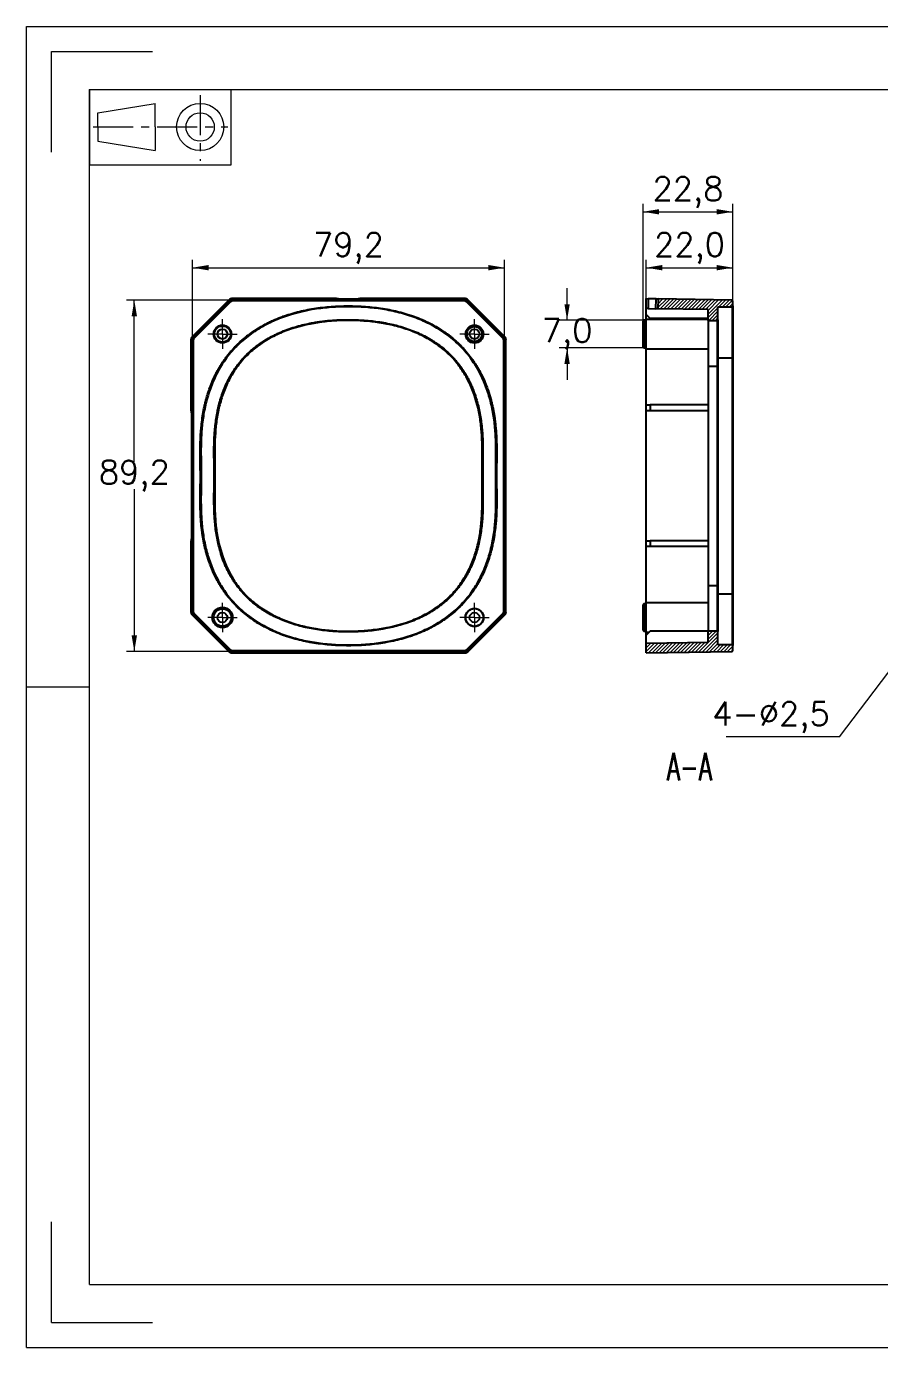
# Model space of a CAD drawing. Header units: millimetres. Extents: x 2068 to 2543, y 627 to 962.
# Drawn here: x 2067.8 to 2284.5, y 626.8 to 962.5 of the extents above; entities that cross this region are included whole.
import ezdxf

# ---------------------------------------------------------------- set-up
doc = ezdxf.new("R2010")
doc.units = ezdxf.units.MM
doc.linetypes.add('CENTER', pattern=[10.16, 6.35, -1.27, 1.27, -1.27])
doc.linetypes.add('CENTERX2', pattern=[20.32, 12.7, -2.54, 2.54, -2.54])
doc.layers.get('0').update_dxf_attribs({"lineweight": 18})
for name, color, linetype, lineweight in [('DEFAULT_1', 7, 'CENTER', 18), ('中心线层', 1, 'CENTERX2', 25), ('图框', 7, 'Continuous', 18), ('尺寸线层', 3, 'Continuous', 18)]:
    doc.layers.add(name, color=color, linetype=linetype, lineweight=lineweight)
doc.styles.add('SLDTEXTSTYLE1', font='txt.shx', dxfattribs={"width": 0.614286, "bigfont": 'bigfont.shx'})
doc.styles.get("Standard").update_dxf_attribs({"font": 'txt.shx', "bigfont": 'gbcbig.shx'})
doc.dimstyles.new('ISO-25', dxfattribs={"dimtxt": 3.5, "dimasz": 2.5, "dimexe": 1.25, "dimexo": 0.625, "dimtad": 1, "dimtxsty": 'Standard', "dimcen": 2.5, "dimdle": 5, "dimadec": 0, "dimazin": 0, "dimtfac": 1, "dimtmove": 0, "dimatfit": 3, "dimfxl": 0, "dimarcsym": 0})

# ---------------------------------------------------------------- blocks, each defined once
blk = doc.blocks.new('SW_CENTERMARKSYMBOL_4')
at = {"layer": '图框', "color": 0}
for p, q in [((0, 1.25), (0, 1.875)), ((-1.25, 0), (-1.875, 0)), ((0, 0), (-1.25, 0)), ((0, 0), (0, 1.25)), ((0, 0), (0, -1.25)), ((0, 0), (1.25, 0)), ((1.25, 0), (1.875, 0)), ((0, -1.25), (0, -1.875))]:
    blk.add_line(p, q, dxfattribs=at)
blk = doc.blocks.new('SW_CENTERMARKSYMBOL_5')
at = {"layer": '图框', "color": 0}
for p, q in [((0, 1.25), (0, 1.875)), ((-1.25, 0), (-1.875, 0)), ((0, 0), (-1.25, 0)), ((0, 0), (0, 1.25)), ((0, 0), (0, -1.25)), ((0, 0), (1.25, 0)), ((1.25, 0), (1.875, 0)), ((0, -1.25), (0, -1.875))]:
    blk.add_line(p, q, dxfattribs=at)
blk = doc.blocks.new('SW_CENTERMARKSYMBOL_6')
at = {"layer": '图框', "color": 0}
for p, q in [((0, 1.25), (0, 1.875)), ((-1.25, 0), (-1.875, 0)), ((0, 0), (-1.25, 0)), ((0, 0), (0, 1.25)), ((0, 0), (0, -1.25)), ((0, 0), (1.25, 0)), ((1.25, 0), (1.875, 0)), ((0, -1.25), (0, -1.875))]:
    blk.add_line(p, q, dxfattribs=at)
blk = doc.blocks.new('SW_CENTERMARKSYMBOL_7')
at = {"layer": '图框', "color": 0}
for p, q in [((0, 1.25), (0, 1.875)), ((-1.25, 0), (-1.875, 0)), ((0, 0), (-1.25, 0)), ((0, 0), (0, 1.25)), ((0, 0), (0, -1.25)), ((0, 0), (1.25, 0)), ((1.25, 0), (1.875, 0)), ((0, -1.25), (0, -1.875))]:
    blk.add_line(p, q, dxfattribs=at)
blk = doc.blocks.new('*X13')
at = {"layer": '尺寸线层', "linetype": 'Continuous'}
for points in [[(2225.23, 901.17), (2229.31, 901.85), (2229.31, 900.49)], [(2247.23, 901.17), (2243.15, 901.85), (2243.15, 900.49)]]:
    blk.add_hatch(color=0, dxfattribs=at).paths.add_polyline_path(points, flags=0)
at = {"layer": '尺寸线层', "color": 0, "linetype": 'Continuous'}
for p, q in [((2225.23, 893.3), (2225.23, 903.17)), ((2247.23, 892.71), (2247.23, 903.17)), ((2225.23, 901.17), (2247.23, 901.17))]:
    blk.add_line(p, q, dxfattribs=at)
at = {"layer": '尺寸线层', "color": 0, "insert": (2236.23, 906.13), "char_height": 6, "width": 26.5714, "attachment_point": 5}
blk.add_mtext('22,0', dxfattribs=at)
blk = doc.blocks.new('*X14')
at = {"layer": '尺寸线层', "linetype": 'Continuous'}
for points in [[(2224.43, 915.37), (2228.51, 916.05), (2228.51, 914.69)], [(2247.23, 915.37), (2243.15, 916.05), (2243.15, 914.69)]]:
    blk.add_hatch(color=0, dxfattribs=at).paths.add_polyline_path(points, flags=0)
at = {"layer": '尺寸线层', "color": 0, "linetype": 'Continuous'}
for p, q in [((2224.43, 887.6), (2224.43, 917.37)), ((2247.23, 892.71), (2247.23, 917.37)), ((2224.43, 915.37), (2247.23, 915.37))]:
    blk.add_line(p, q, dxfattribs=at)
at = {"layer": '尺寸线层', "color": 0, "insert": (2235.83, 920.32), "char_height": 6, "width": 26.5714, "attachment_point": 5}
blk.add_mtext('22,8', dxfattribs=at)
blk = doc.blocks.new('*X15')
at = {"layer": '尺寸线层', "linetype": 'Continuous'}
for points in [[(2297.98, 813.29), (2299.9, 816.96), (2300.98, 816.13)], [(2296.47, 811.3), (2293.46, 808.46), (2294.55, 807.64)]]:
    blk.add_hatch(color=0, dxfattribs=at).paths.add_polyline_path(points, flags=0)
at = {"layer": '尺寸线层', "color": 0, "linetype": 'Continuous'}
for q in [(2302.9, 819.8), (2245.56, 781.98)]:
    blk.add_line((2274.27, 781.98), q, dxfattribs=at)
at = {"layer": '尺寸线层', "color": 0, "insert": (2256.91, 786.94), "char_height": 6, "width": 45.4286, "attachment_point": 5}
blk.add_mtext('4-%%C2,5', dxfattribs=at)
blk = doc.blocks.new('*X16')
at = {"layer": '尺寸线层', "linetype": 'Continuous'}
for points in [[(2205.13, 887.8), (2205.81, 891.88), (2204.45, 891.88)], [(2205.13, 880.8), (2205.81, 876.72), (2204.45, 876.72)]]:
    blk.add_hatch(color=0, dxfattribs=at).paths.add_polyline_path(points, flags=0)
at = {"layer": '尺寸线层', "color": 0, "linetype": 'Continuous'}
for p, q in [((2205.13, 887.72), (2205.13, 895.96)), ((2224.63, 887.8), (2203.13, 887.8)), ((2224.63, 880.8), (2203.13, 880.8)), ((2205.13, 880.87), (2205.13, 872.64))]:
    blk.add_line(p, q, dxfattribs=at)
at = {"layer": '尺寸线层', "color": 0, "insert": (2205.13, 884.3), "char_height": 6, "width": 18, "attachment_point": 5}
blk.add_mtext('7,0', dxfattribs=at)
blk = doc.blocks.new('*X21')
at = {"layer": '尺寸线层', "linetype": 'Continuous'}
for points in [[(2110, 901.17), (2114.08, 901.85), (2114.08, 900.49)], [(2189.24, 901.17), (2185.16, 901.85), (2185.16, 900.49)]]:
    blk.add_hatch(color=0, dxfattribs=at).paths.add_polyline_path(points, flags=0)
at = {"layer": '尺寸线层', "color": 0, "linetype": 'Continuous'}
for p, q in [((2110, 882.72), (2110, 903.17)), ((2189.24, 882.72), (2189.24, 903.17)), ((2110, 901.17), (2189.24, 901.17))]:
    blk.add_line(p, q, dxfattribs=at)
at = {"layer": '尺寸线层', "color": 0, "insert": (2149.62, 906.13), "char_height": 6, "width": 26.5714, "attachment_point": 5}
blk.add_mtext('79,2', dxfattribs=at)
blk = doc.blocks.new('*X22')
at = {"layer": '尺寸线层', "linetype": 'Continuous'}
for points in [[(2095.24, 892.91), (2095.92, 888.83), (2094.56, 888.83)], [(2095.24, 803.68), (2095.92, 807.76), (2094.56, 807.76)]]:
    blk.add_hatch(color=0, dxfattribs=at).paths.add_polyline_path(points, flags=0)
at = {"layer": '尺寸线层', "color": 0, "linetype": 'Continuous'}
for p, q in [((2120.19, 892.91), (2093.24, 892.91)), ((2095.24, 851.72), (2095.24, 892.91)), ((2095.24, 844.87), (2095.24, 803.68)), ((2120.19, 803.68), (2093.24, 803.68))]:
    blk.add_line(p, q, dxfattribs=at)
at = {"layer": '尺寸线层', "color": 0, "insert": (2095.24, 848.3), "char_height": 6, "width": 26.5714, "attachment_point": 5}
blk.add_mtext('89,2', dxfattribs=at)
blk = doc.blocks.new('96_1')
at = {"color": 7, "linetype": 'Continuous'}
for p, q in [((-11.25, 6), (-11.25, -6)), ((11.25, -6), (11.25, 6)), ((-9.93, 2.25), (-0.82, 3.75)), ((-9.93, 0), (-9.93, 2.25)), ((-0.82, 0), (-0.82, 3.75)), ((-9.93, 0), (-9.93, -2.25)), ((-0.82, 0), (-0.82, -3.75)), ((-9.93, -2.25), (-0.82, -3.75)), ((-11.25, -6), (11.25, -6))]:
    blk.add_line(p, q, dxfattribs=at)
for radius in [3.75, 2.25]:
    blk.add_circle((6.34, 0), radius, dxfattribs=at)
at = {"layer": 'DEFAULT_1', "color": 1, "linetype": 'CENTER'}
for p, q in [((6.34, 5.05), (6.34, -5.36)), ((-10.64, 0), (10.74, 0))]:
    blk.add_line(p, q, dxfattribs=at)

msp = doc.modelspace()

# ---------------------------------------------------------------- hatches: boundary and pattern name
at = {"layer": '中心线层', "linetype": 'Continuous', "lineweight": 18}
h = msp.add_hatch(dxfattribs=at)
h.set_pattern_fill('ANSI31', color=4, scale=0.2, style=0)
edge = h.paths.add_edge_path(flags=0)
edge.add_spline(control_points=[(2243.23, 887.76), (2243.26, 887.79), (2243.29, 887.83), (2243.33, 887.86), (2243.34, 887.88), (2243.36, 887.89), (2243.38, 887.91), (2243.39, 887.93), (2243.41, 887.94), (2243.43, 887.96)], knot_values=[0, 0, 0, 0, 0.141401, 0.141401, 0.141401, 0.212122, 0.212122, 0.212122, 0.282843, 0.282843, 0.282843, 0.282843], weights=[1, 1, 1, 1, 1, 1, 1, 1, 1, 1], degree=3, periodic=0)
edge.add_line((2243.43, 887.96), (2243.43, 891.26))
edge.add_line((2243.43, 891.26), (2247.03, 891.26))
edge.add_spline(control_points=[(2247.03, 891.26), (2247.06, 891.29), (2247.09, 891.33), (2247.13, 891.36), (2247.14, 891.38), (2247.16, 891.39), (2247.18, 891.41), (2247.19, 891.43), (2247.21, 891.44), (2247.23, 891.46)], knot_values=[0, 0, 0, 0, 0.141408, 0.141408, 0.141408, 0.212125, 0.212125, 0.212125, 0.282843, 0.282843, 0.282843, 0.282843], weights=[1, 1, 1, 1, 1, 1, 1, 1, 1, 1], degree=3, periodic=0)
edge.add_line((2247.23, 891.46), (2247.23, 892.71))
edge.add_arc((2247.03, 892.71), 0.2, 360, 449)
edge.add_line((2247.03, 892.91), (2228.23, 893.24))
edge.add_line((2228.23, 893.24), (2228.18, 890.74))
edge.add_line((2228.18, 890.74), (2240.93, 890.52))
edge.add_line((2240.93, 890.52), (2240.93, 887.76))
edge.add_line((2240.93, 887.76), (2243.23, 887.76))
h = msp.add_hatch(dxfattribs=at)
h.set_pattern_fill('ANSI31', color=4, scale=0.2, style=0)
edge = h.paths.add_edge_path(flags=0)
edge.add_spline(control_points=[(2243.43, 808.63), (2243.39, 808.66), (2243.36, 808.7), (2243.33, 808.73), (2243.31, 808.75), (2243.29, 808.76), (2243.28, 808.78), (2243.26, 808.8), (2243.24, 808.81), (2243.23, 808.83)], knot_values=[0, 0, 0, 0, 0.141401, 0.141401, 0.141401, 0.212122, 0.212122, 0.212122, 0.282843, 0.282843, 0.282843, 0.282843], weights=[1, 1, 1, 1, 1, 1, 1, 1, 1, 1], degree=3, periodic=0)
edge.add_line((2243.23, 808.83), (2240.93, 808.83))
edge.add_line((2240.93, 808.83), (2240.93, 806.07))
edge.add_line((2240.93, 806.07), (2225.23, 805.8))
edge.add_line((2225.23, 805.8), (2225.23, 803.3))
edge.add_line((2225.23, 803.3), (2247.03, 803.68))
edge.add_arc((2247.03, 803.88), 0.2, 271, 360)
edge.add_line((2247.23, 803.88), (2247.23, 805.13))
edge.add_spline(control_points=[(2247.23, 805.13), (2247.19, 805.16), (2247.16, 805.2), (2247.13, 805.23), (2247.11, 805.25), (2247.09, 805.26), (2247.08, 805.28), (2247.06, 805.3), (2247.04, 805.31), (2247.03, 805.33)], knot_values=[0, 0, 0, 0, 0.141408, 0.141408, 0.141408, 0.212125, 0.212125, 0.212125, 0.282843, 0.282843, 0.282843, 0.282843], weights=[1, 1, 1, 1, 1, 1, 1, 1, 1, 1], degree=3, periodic=0)
edge.add_line((2247.03, 805.33), (2243.43, 805.33))
edge.add_line((2243.43, 805.33), (2243.43, 808.63))

# ---------------------------------------------------------------- linework, layer by layer
at = {"color": 7, "linetype": 'Continuous'}
for p, q in [((2067.85, 626.81), (2067.85, 962.46)), ((2067.85, 962.46), (2542.56, 962.46)), ((2074.24, 930.5), (2074.24, 956.07)), ((2074.24, 956.07), (2099.82, 956.07)), ((2083.83, 642.8), (2083.83, 946.48)), ((2083.83, 946.48), (2526.57, 946.48)), ((2067.85, 794.64), (2083.83, 794.64)), ((2074.24, 633.21), (2074.24, 658.78)), ((2083.83, 642.8), (2526.57, 642.8)), ((2074.24, 633.21), (2099.82, 633.21)), ((2067.85, 626.81), (2542.56, 626.81))]:
    msp.add_line(p, q, dxfattribs=at)
at = {"color": 2, "linetype": 'Continuous'}
for p, q in [((2238.87, 642.8), (2277.23, 642.8)), ((2277.23, 642.8), (2302.81, 642.8))]:
    msp.add_line(p, q, dxfattribs=at)
at = {"layer": '中心线层', "color": 7, "linetype": 'Continuous', "lineweight": 25}
for p, q in [((2119.33, 893), (2109.91, 883.59)), ((2119.49, 892.62), (2119.33, 893)), ((2120.03, 893.3), (2120.19, 892.91)), ((2146.62, 893.3), (2120.03, 893.3)), ((2120.19, 892.71), (2120.19, 892.91)), ((2120.19, 892.91), (2179.05, 892.91)), ((2147.12, 893.29), (2147.12, 893.25)), ((2147.62, 893.24), (2151.62, 893.24)), ((2152.12, 893.25), (2152.12, 893.29)), ((2179.21, 893.3), (2152.62, 893.3)), ((2179.05, 892.91), (2179.21, 893.3)), ((2179.05, 892.71), (2179.05, 892.91)), ((2179.91, 893), (2179.76, 892.62)), ((2189.33, 883.59), (2179.91, 893)), ((2225.23, 890.79), (2225.23, 893.3)), ((2225.23, 893.3), (2225.73, 893.29)), ((2225.73, 893.29), (2225.73, 890.79)), ((2227.73, 893.25), (2225.73, 893.29)), ((2227.68, 890.75), (2227.73, 893.25)), ((2227.73, 893.25), (2228.23, 893.24)), ((2228.23, 893.24), (2228.18, 890.74)), ((2247.03, 892.91), (2228.23, 893.24)), ((2110.29, 883.43), (2119.49, 892.62)), ((2119.63, 892.48), (2110.44, 883.29)), ((2119.63, 892.48), (2119.49, 892.62)), ((2179.05, 892.71), (2120.19, 892.71)), ((2179.76, 892.62), (2179.61, 892.48)), ((2188.81, 883.29), (2179.61, 892.48)), ((2179.76, 892.62), (2188.95, 883.43)), ((2225.73, 890.79), (2225.23, 890.79)), ((2225.23, 889.3), (2225.23, 890.79)), ((2225.73, 890.79), (2227.68, 890.75)), ((2228.18, 890.74), (2227.68, 890.75)), ((2240.93, 890.52), (2228.18, 890.74)), ((2240.93, 887.76), (2240.93, 890.52)), ((2243.43, 891.26), (2247.03, 891.26)), ((2243.43, 887.96), (2243.43, 891.26)), ((2247.23, 891.46), (2247.03, 891.26)), ((2247.03, 891.26), (2247.03, 878.24)), ((2247.23, 891.46), (2247.23, 892.71)), ((2247.23, 891.46), (2247.23, 878.36)), ((2224.63, 887.8), (2224.43, 887.6)), ((2224.43, 881), (2224.43, 887.6)), ((2225.23, 887.8), (2224.63, 887.8)), ((2224.63, 887.8), (2224.63, 880.8)), ((2225.23, 889.3), (2226.23, 888.3)), ((2225.23, 888.04), (2225.23, 889.3)), ((2225.23, 880.55), (2225.23, 888.04)), ((2240.93, 888.3), (2226.23, 888.3)), ((2240.93, 887.76), (2243.23, 887.76)), ((2240.93, 887.76), (2240.93, 876.16)), ((2243.43, 887.96), (2243.23, 887.76)), ((2243.23, 887.76), (2243.23, 876.16)), ((2243.43, 887.96), (2243.43, 876.28)), ((2110, 882.72), (2109.62, 882.88)), ((2109.62, 882.88), (2109.62, 865.3)), ((2109.91, 883.59), (2110.29, 883.43)), ((2110.44, 883.29), (2110.29, 883.43)), ((2188.95, 883.43), (2188.81, 883.29)), ((2188.95, 883.43), (2189.33, 883.59)), ((2189.62, 882.88), (2189.24, 882.72)), ((2189.62, 813.71), (2189.62, 882.88)), ((2110.2, 882.72), (2110, 882.72)), ((2110, 813.87), (2110, 882.72)), ((2110.2, 882.72), (2110.2, 813.87)), ((2189.04, 813.87), (2189.04, 882.72)), ((2189.24, 882.72), (2189.04, 882.72)), ((2189.24, 882.72), (2189.24, 813.87)), ((2224.43, 881), (2224.63, 880.8)), ((2224.63, 880.8), (2225.23, 880.8)), ((2225.23, 880.55), (2240.93, 880.55)), ((2225.23, 866.3), (2225.23, 880.55)), ((2240.93, 876.16), (2243.23, 876.16)), ((2240.93, 876.16), (2240.93, 820.43)), ((2243.23, 876.16), (2243.23, 820.43)), ((2243.43, 878.24), (2247.03, 878.24)), ((2243.43, 876.28), (2243.43, 820.31)), ((2247.03, 878.24), (2247.03, 818.35)), ((2247.23, 878.36), (2247.23, 818.23)), ((2225.23, 866.3), (2226.23, 866.3)), ((2225.23, 864.8), (2225.23, 866.3)), ((2226.23, 866.3), (2226.23, 864.8)), ((2240.93, 866.3), (2226.23, 866.3)), ((2109.63, 864.8), (2109.73, 864.8)), ((2109.74, 864.3), (2109.74, 832.3)), ((2226.23, 864.8), (2225.23, 864.8)), ((2225.23, 831.8), (2225.23, 864.8)), ((2240.93, 864.8), (2226.23, 864.8)), ((2109.62, 831.3), (2109.62, 813.71)), ((2109.73, 831.8), (2109.63, 831.8)), ((2225.23, 831.8), (2226.23, 831.8)), ((2225.23, 830.3), (2225.23, 831.8)), ((2226.23, 830.3), (2225.23, 830.3)), ((2225.23, 816.05), (2225.23, 830.3)), ((2226.23, 831.8), (2226.23, 830.3)), ((2240.93, 831.8), (2226.23, 831.8)), ((2240.93, 830.3), (2226.23, 830.3)), ((2240.93, 820.43), (2240.93, 808.83)), ((2240.93, 820.43), (2243.23, 820.43)), ((2243.23, 820.43), (2243.23, 808.83)), ((2243.43, 820.31), (2243.43, 808.71)), ((2224.63, 815.8), (2224.43, 815.6)), ((2225.23, 815.8), (2224.63, 815.8)), ((2224.63, 815.8), (2224.63, 808.8)), ((2240.93, 816.05), (2225.23, 816.05)), ((2225.23, 808.56), (2225.23, 816.05)), ((2243.43, 818.35), (2247.03, 818.35)), ((2247.03, 818.35), (2247.03, 805.33)), ((2247.23, 818.23), (2247.23, 805.21)), ((2109.62, 813.71), (2110, 813.87)), ((2110.29, 813.16), (2109.91, 813)), ((2109.91, 813), (2119.33, 803.59)), ((2110.2, 813.87), (2110, 813.87)), ((2110.44, 813.3), (2110.29, 813.16)), ((2119.49, 803.97), (2110.29, 813.16)), ((2110.44, 813.3), (2119.63, 804.11)), ((2179.61, 804.11), (2188.81, 813.3)), ((2188.95, 813.16), (2179.76, 803.97)), ((2179.91, 803.59), (2189.33, 813)), ((2188.95, 813.16), (2188.81, 813.3)), ((2189.33, 813), (2188.95, 813.16)), ((2189.24, 813.87), (2189.04, 813.87)), ((2189.24, 813.87), (2189.62, 813.71)), ((2224.43, 809), (2224.43, 815.6)), ((2224.43, 809), (2224.63, 808.8)), ((2224.63, 808.8), (2225.23, 808.8)), ((2226.23, 808.8), (2225.23, 807.8)), ((2225.23, 807.8), (2225.23, 808.56)), ((2225.23, 805.8), (2225.23, 807.8)), ((2225.23, 805.8), (2240.93, 806.07)), ((2225.23, 803.3), (2225.23, 805.8)), ((2240.93, 808.8), (2226.23, 808.8)), ((2240.93, 806.07), (2240.93, 808.83)), ((2243.23, 808.83), (2240.93, 808.83)), ((2243.23, 808.83), (2243.43, 808.63)), ((2243.43, 805.33), (2243.43, 808.63)), ((2243.43, 808.63), (2243.43, 808.63)), ((2119.33, 803.59), (2119.49, 803.97)), ((2119.63, 804.11), (2119.49, 803.97)), ((2120.19, 803.68), (2120.03, 803.3)), ((2120.03, 803.3), (2179.21, 803.3)), ((2120.19, 803.88), (2179.05, 803.88)), ((2120.19, 803.68), (2120.19, 803.88)), ((2179.05, 803.68), (2120.19, 803.68)), ((2179.05, 803.68), (2179.05, 803.88)), ((2179.21, 803.3), (2179.05, 803.68)), ((2179.76, 803.97), (2179.61, 804.11)), ((2179.76, 803.97), (2179.91, 803.59)), ((2225.23, 803.3), (2247.03, 803.68)), ((2247.03, 805.33), (2243.43, 805.33)), ((2247.03, 805.33), (2247.23, 805.13)), ((2247.23, 803.88), (2247.23, 805.13))]:
    msp.add_line(p, q, dxfattribs=at)
for points in [[(2118.67, 878.24), (2118.59, 878.3), (2118.51, 878.36)], [(2121.49, 876.16), (2121.4, 876.22), (2121.32, 876.28)], [(2177.76, 876.16), (2177.84, 876.22), (2177.92, 876.28)], [(2180.57, 878.24), (2180.65, 878.3), (2180.73, 878.36)], [(2243.23, 876.16), (2243.33, 876.22), (2243.43, 876.28)], [(2247.03, 878.24), (2247.13, 878.3), (2247.23, 878.36)], [(2121.32, 820.31), (2121.4, 820.37), (2121.49, 820.43)], [(2177.92, 820.31), (2177.84, 820.37), (2177.76, 820.43)], [(2243.43, 820.31), (2243.33, 820.37), (2243.23, 820.43)], [(2118.51, 818.23), (2118.59, 818.29), (2118.67, 818.35)], [(2180.73, 818.23), (2180.65, 818.29), (2180.57, 818.35)], [(2247.23, 818.23), (2247.13, 818.29), (2247.03, 818.35)]]:
    msp.add_lwpolyline(points, dxfattribs=at)
at = {"layer": '中心线层', "color": 7, "linetype": 'Continuous'}
for centre, radius in [((2117.62, 884.3), 2.27), ((2117.62, 884.3), 2.05), ((2181.62, 884.3), 2.28), ((2181.62, 884.3), 1.89), ((2117.62, 812.3), 2.58), ((2117.62, 812.3), 2.23), ((2181.62, 812.3), 2.3), ((2181.62, 812.3), 2.25)]:
    msp.add_circle(centre, radius, dxfattribs=at)
at = {"layer": '中心线层', "color": 7, "linetype": 'Continuous', "lineweight": 25}
for centre in [(2117.62, 884.3), (2181.62, 884.3), (2117.62, 812.3), (2181.62, 812.3)]:
    msp.add_circle(centre, 1.25, dxfattribs=at)
for centre, radius, start, end in [((2147.5, 900.41), 7.17, 267.0017, 270.9986), ((2151.75, 900.41), 7.17, 269.0014, 272.9983), ((2247.03, 892.71), 0.2, 0, 89), ((2247.03, 803.88), 0.2, 271, 0)]:
    msp.add_arc(centre, radius, start, end, dxfattribs=at)
for centre, major_axis, ratio, start_param, end_param in [((2120.03, 892.3), (-0.383, 0.924), 0.999822, 5.890549, 6.675821), ((2120.19, 891.91), (-0.383, 0.924), 0.999893, 5.890549, 6.675821), ((2146.62, 893.29), (0.5, 0), 0.017455, 0, 1.570796), ((2152.62, 893.29), (0.5, 0), 0.017455, 1.570796, 3.141593), ((2179.05, 891.91), (0.383, 0.924), 0.999893, 5.890549, 6.675821), ((2179.21, 892.3), (0.383, 0.924), 0.999822, 5.890549, 6.675821), ((2120.19, 891.91), (-0.306, 0.739), 0.999822, 5.890549, 6.675821), ((2179.05, 891.91), (0.306, 0.739), 0.999822, 5.890549, 6.675821), ((2365.55, 884.3), (214.84, -2.65), 0.012341, 2.189783, 2.282705), ((2110.62, 882.88), (-0.924, 0.383), 0.999822, 5.890549, 6.675821), ((2111, 882.72), (0.924, -0.383), 0.999893, 2.748957, 3.534229), ((2111, 882.72), (-0.739, 0.306), 0.999822, 5.890549, 6.675821), ((2188.24, 882.72), (0.739, 0.306), 0.999822, 5.890549, 6.675821), ((2188.24, 882.72), (0.924, 0.383), 0.999893, 5.890549, 6.675821), ((2188.62, 882.88), (0.924, 0.383), 0.999822, 5.890549, 6.675821), ((2109.63, 865.3), (0, 0.5), 0.017455, 1.570796, 3.141593), ((2109.73, 864.3), (0, 0.5), 0.017455, 4.712389, 6.283185), ((2109.63, 831.3), (0, 0.5), 0.017455, 0, 1.570796), ((2109.73, 832.3), (0, 0.5), 0.017455, 3.141593, 4.712389), ((2110.62, 813.71), (-0.924, -0.383), 0.999822, 5.890549, 6.675821), ((2111, 813.87), (0.924, 0.383), 0.999893, 2.748957, 3.534229), ((2111, 813.87), (-0.739, -0.306), 0.999822, 5.890549, 6.675821), ((2188.24, 813.87), (0.739, -0.306), 0.999822, 5.890549, 6.675821), ((2188.24, 813.87), (0.924, -0.383), 0.999893, 5.890549, 6.675821), ((2188.62, 813.71), (0.924, -0.383), 0.999822, 5.890549, 6.675821), ((2365.55, 812.3), (214.84, 2.65), 0.012341, 4.000481, 4.005152), ((2120.03, 804.3), (-0.383, -0.924), 0.999822, 5.890549, 6.675821), ((2120.19, 804.68), (0.383, 0.924), 0.999893, 2.748957, 3.534229), ((2120.19, 804.68), (-0.306, -0.739), 0.999822, 5.890549, 6.675821), ((2179.05, 804.68), (0.306, -0.739), 0.999822, 5.890549, 6.675821), ((2179.05, 804.68), (-0.383, 0.924), 0.999893, 2.748957, 3.534229), ((2179.21, 804.3), (0.383, -0.924), 0.999822, 5.890549, 6.675821)]:
    msp.add_ellipse(centre, major_axis=major_axis, ratio=ratio, start_param=start_param, end_param=end_param, dxfattribs=at)
for points, knots in [([(2118.51, 878.36), (2118.62, 878.5), (2118.84, 878.79), (2119.18, 879.21), (2119.53, 879.63), (2119.88, 880.05), (2120.24, 880.45), (2120.72, 880.99), (2121.17, 881.45), (2121.56, 881.83), (2121.82, 882.08), (2122.29, 882.52), (2122.84, 883), (2123.41, 883.47), (2123.99, 883.93), (2124.72, 884.48), (2125.62, 885.1), (2126.85, 885.9), (2128.12, 886.62), (2129.42, 887.28), (2130.75, 887.91), (2132.15, 888.49), (2133.54, 888.99), (2134.93, 889.44), (2136.63, 889.93), (2138.75, 890.42), (2140.89, 890.8), (2143.04, 891.1), (2145.21, 891.31), (2147.39, 891.43), (2149.58, 891.47), (2151.78, 891.43), (2154.7, 891.27), (2157.25, 890.98), (2159.41, 890.62), (2160.85, 890.34), (2162.27, 890.01), (2163.68, 889.62), (2164.78, 889.29), (2165.81, 888.95), (2167.18, 888.45), (2168.81, 887.77), (2170.5, 886.95), (2171.87, 886.19), (2172.86, 885.6), (2173.73, 885.02), (2174.55, 884.46), (2175.38, 883.83), (2176.08, 883.26), (2176.64, 882.79), (2177.02, 882.45), (2177.42, 882.08), (2177.81, 881.7), (2178.22, 881.29), (2178.73, 880.76), (2179.22, 880.22), (2179.7, 879.66), (2180.05, 879.23), (2180.39, 878.8), (2180.62, 878.51), (2180.73, 878.36)], [0, 0, 0, 0, 2020.388176, 4040.480737, 6060.536668, 8081.053837, 10102.745032, 12126.329144, 16182.335567, 17198.994493, 18217.000461, 20257.419526, 24357.967417, 26419.099929, 28480.003596, 32585.801771, 36675.030699, 40753.388945, 48896.99676, 52972.757015, 57056.375227, 65261.766927, 69957.762545, 73463.018349, 81599.742788, 89700.042373, 97785.618129, 105873.177145, 113976.841689, 122109.651054, 130282.574064, 138467.09231, 146632.303506, 162948.201794, 167036.069439, 171131.404371, 179315.367537, 183389.227008, 187453.824964, 192091.316833, 195566.712003, 203678.247534, 211819.068183, 216498.731915, 221193.520103, 224699.229192, 228192.967833, 232258.173101, 236316.844245, 238345.418556, 240374.358496, 241998.345101, 244436.813766, 246472.235396, 248511.460887, 252603.885529, 254658.613086, 256718.28382, 258777.995495, 260837.497522, 260837.497522, 260837.497522, 260837.497522]), ([(2180.57, 878.24), (2180.12, 878.82), (2179.67, 879.39), (2178.71, 880.49), (2178.22, 881.02), (2177.19, 882.03), (2176.66, 882.52), (2175.55, 883.45), (2174.97, 883.89), (2173.8, 884.74), (2173.19, 885.15), (2171.94, 885.92), (2171.31, 886.28), (2169.38, 887.3), (2168.05, 887.89), (2166.02, 888.67), (2165.33, 888.9), (2163.94, 889.34), (2163.23, 889.54), (2161.11, 890.09), (2159.69, 890.38), (2155.41, 891.05), (2152.53, 891.26), (2148.9, 891.26), (2148.18, 891.25), (2146.72, 891.2), (2145.99, 891.16), (2143.82, 890.99), (2142.39, 890.83), (2138.12, 890.15), (2135.34, 889.46), (2131.95, 888.18), (2131.27, 887.91), (2129.94, 887.31), (2129.28, 886.99), (2127.34, 885.97), (2126.1, 885.21), (2124.33, 883.94), (2123.76, 883.5), (2122.64, 882.57), (2122.1, 882.08), (2121.05, 881.05), (2120.54, 880.51), (2119.58, 879.4), (2119.12, 878.82), (2118.67, 878.24)], [0, 0, 0, 0, 3172.272397, 3172.272397, 6344.544795, 6344.544795, 9516.817192, 9516.817192, 12689.089589, 12689.089589, 15861.361986, 15861.361986, 19033.634384, 19033.634384, 25378.179178, 25378.179178, 28550.451575, 28550.451575, 31722.723973, 31722.723973, 38067.268767, 38067.268767, 50756.358356, 50756.358356, 53928.630753, 53928.630753, 57100.903151, 57100.903151, 63445.447945, 63445.447945, 76134.537534, 76134.537534, 79306.809932, 79306.809932, 82479.082329, 82479.082329, 88823.627123, 88823.627123, 91995.899521, 91995.899521, 95168.171918, 95168.171918, 98340.444315, 98340.444315, 101512.716712, 101512.716712, 101512.716712, 101512.716712]), ([(2121.32, 876.28), (2121.43, 876.41), (2121.63, 876.67), (2121.94, 877.06), (2122.25, 877.44), (2122.54, 877.77), (2122.77, 878.04), (2123.02, 878.32), (2123.4, 878.72), (2123.85, 879.18), (2124.3, 879.61), (2124.79, 880.06), (2125.43, 880.6), (2126.21, 881.22), (2127.06, 881.84), (2127.96, 882.45), (2129.09, 883.15), (2130.21, 883.76), (2131.31, 884.31), (2132.53, 884.86), (2134.07, 885.48), (2135.97, 886.11), (2137.88, 886.63), (2139.42, 886.97), (2140.52, 887.18), (2141.17, 887.29), (2141.93, 887.41), (2142.87, 887.54), (2144.17, 887.7), (2145.77, 887.84), (2147.66, 887.94), (2149.65, 887.97), (2151.64, 887.93), (2154.29, 887.79), (2156.92, 887.5), (2159.52, 887.04), (2161.14, 886.68), (2162.43, 886.34), (2163.71, 885.97), (2165.28, 885.44), (2167.12, 884.69), (2168.91, 883.84), (2170.35, 883.03), (2171.47, 882.33), (2172.57, 881.57), (2173.63, 880.76), (2174.51, 880.01), (2174.99, 879.56), (2175.46, 879.11), (2175.92, 878.64), (2176.36, 878.16), (2176.68, 877.79), (2177, 877.42), (2177.31, 877.05), (2177.62, 876.66), (2177.82, 876.41), (2177.92, 876.28)], [0, 0, 0, 0, 1897.589893, 3794.793834, 5691.838709, 7589.201891, 8828.814422, 9758.927513, 11931.071693, 15196.781463, 17107.970119, 19024.904151, 22875.54058, 26715.976774, 30538.719828, 34892.727591, 39238.654837, 45757.551276, 49568.341344, 53389.596492, 61068.382266, 68703.684478, 76286.40511, 83840.632884, 86858.926772, 89122.257357, 91385.656716, 95698.244488, 100014.650361, 106501.125046, 114095.207832, 121726.497367, 129362.741158, 136973.517843, 152154.723228, 159751.722745, 167372.857826, 171199.454403, 175032.329012, 182657.121368, 190243.585418, 197816.720202, 205407.536479, 209221.88632, 213055.601486, 220707.587088, 224494.692023, 226379.996204, 228260.508726, 232010.827983, 233882.80503, 235753.689828, 237624.17511, 239494.86897, 241366.130699, 243238.08501, 243238.08501, 243238.08501, 243238.08501]), ([(2177.76, 876.16), (2177.35, 876.68), (2176.94, 877.2), (2176.07, 878.19), (2175.62, 878.67), (2174.68, 879.59), (2174.19, 880.02), (2173.18, 880.85), (2172.66, 881.25), (2171.58, 882.02), (2171.02, 882.38), (2169.89, 883.06), (2169.31, 883.39), (2167.56, 884.29), (2166.35, 884.81), (2164.49, 885.49), (2163.87, 885.7), (2162.6, 886.09), (2161.96, 886.26), (2160.04, 886.74), (2158.75, 886.99), (2154.87, 887.58), (2152.26, 887.76), (2148.31, 887.76), (2146.99, 887.72), (2144.37, 887.53), (2143.07, 887.38), (2139.2, 886.79), (2136.67, 886.19), (2133.58, 885.07), (2132.97, 884.82), (2131.75, 884.3), (2131.15, 884.01), (2129.38, 883.11), (2128.25, 882.43), (2126.64, 881.3), (2126.12, 880.9), (2125.1, 880.06), (2124.6, 879.62), (2123.64, 878.69), (2123.18, 878.21), (2122.31, 877.21), (2121.89, 876.69), (2121.49, 876.16)], [0, 0, 0, 0, 3042.600517, 3042.600517, 6085.201034, 6085.201034, 9127.801551, 9127.801551, 12170.402068, 12170.402068, 15213.002585, 15213.002585, 18255.603102, 18255.603102, 24340.804135, 24340.804135, 27383.404652, 27383.404652, 30426.005169, 30426.005169, 36511.206203, 36511.206203, 48681.608271, 48681.608271, 54766.809305, 54766.809305, 60852.010339, 60852.010339, 73022.412406, 73022.412406, 76065.012923, 76065.012923, 79107.61344, 79107.61344, 85192.814474, 85192.814474, 88235.414991, 88235.414991, 91278.015508, 91278.015508, 94320.616025, 94320.616025, 97363.216542, 97363.216542, 97363.216542, 97363.216542]), ([(2118.51, 818.23), (2118.42, 818.37), (2118.22, 818.64), (2117.94, 819.04), (2117.67, 819.46), (2117.3, 820.01), (2116.87, 820.71), (2116.21, 821.85), (2115.47, 823.31), (2114.75, 824.98), (2114.08, 826.82), (2113.65, 828.22), (2113.36, 829.3), (2113.2, 829.93), (2112.94, 831.05), (2112.7, 832.35), (2112.5, 833.64), (2112.32, 834.94), (2112.19, 836.24), (2112.1, 837.54), (2112.04, 838.52), (2112.01, 839.5), (2111.98, 840.48), (2111.97, 841.46), (2111.97, 842.44), (2111.97, 843.25), (2111.98, 843.91), (2111.98, 844.4), (2111.99, 844.89), (2111.99, 845.38), (2112, 845.87), (2112.01, 846.52), (2112.01, 847.34), (2112.02, 848.32), (2112.01, 849.3), (2112, 850.12), (2112, 850.77), (2111.99, 851.26), (2111.99, 851.75), (2111.98, 852.24), (2111.98, 852.73), (2111.97, 853.39), (2111.97, 854.2), (2111.97, 855.18), (2111.98, 856.16), (2112.01, 857.14), (2112.05, 858.12), (2112.1, 859.1), (2112.2, 860.4), (2112.36, 862.03), (2112.64, 863.98), (2112.95, 865.58), (2113.21, 866.7), (2113.37, 867.33), (2113.56, 868.05), (2113.82, 868.92), (2114.22, 870.15), (2114.74, 871.58), (2115.34, 872.99), (2115.92, 874.16), (2116.38, 875.03), (2116.87, 875.89), (2117.31, 876.59), (2117.67, 877.14), (2117.95, 877.55), (2118.23, 877.96), (2118.42, 878.23), (2118.51, 878.36)], [0, 0, 0, 0, 2286.763151, 4573.656673, 6860.975897, 9149.193827, 13719.182489, 18264.902067, 27296.738631, 36290.961333, 43484.561028, 54303.935371, 56566.195709, 58832.078651, 63376.00651, 72474.676702, 77006.281091, 81528.977471, 90556.878773, 95066.510287, 99575.342495, 104084.6418, 108595.311302, 113107.931065, 117622.658318, 122139.245338, 124398.083774, 126657.176949, 128916.401462, 131175.639896, 133434.821277, 135693.868717, 140211.280638, 144727.378516, 149243.243749, 153760.029615, 156018.663417, 158277.389629, 160536.151288, 162794.895866, 165053.534596, 167311.97932, 171828.070502, 176342.873647, 180856.359655, 185368.879423, 189881.162218, 194394.262248, 198909.601404, 207953.683761, 217025.861471, 226060.665226, 230558.681293, 232803.938682, 235047.131163, 240899.759541, 245285.863527, 252963.869328, 261947.663463, 266462.382071, 271000.503824, 275562.326462, 280118.902206, 282394.993949, 284670.323853, 286945.330528, 289220.284729, 289220.284729, 289220.284729, 289220.284729]), ([(2118.67, 878.24), (2118.29, 877.71), (2117.92, 877.16), (2117.21, 876.07), (2116.88, 875.51), (2115.93, 873.81), (2115.39, 872.63), (2114.44, 870.22), (2114.03, 868.98), (2113.34, 866.44), (2113.06, 865.16), (2112.63, 862.6), (2112.48, 861.31), (2112.26, 858.73), (2112.21, 857.43), (2112.16, 854.83), (2112.17, 853.53), (2112.2, 850.92), (2112.21, 849.62), (2112.21, 847.01), (2112.2, 845.71), (2112.17, 843.1), (2112.16, 841.8), (2112.21, 839.19), (2112.26, 837.89), (2112.48, 835.28), (2112.63, 833.98), (2113.06, 831.42), (2113.34, 830.15), (2114.02, 827.65), (2114.42, 826.42), (2115.37, 823.99), (2115.92, 822.8), (2116.88, 821.08), (2117.21, 820.52), (2117.92, 819.42), (2118.29, 818.88), (2118.67, 818.35)], [0, 0, 0, 0, 2556.999225, 2556.999225, 5113.998451, 5113.998451, 10227.996902, 10227.996902, 15341.995353, 15341.995353, 20455.993804, 20455.993804, 25569.992255, 25569.992255, 30683.990706, 30683.990706, 35797.989157, 35797.989157, 40911.987608, 40911.987608, 46025.986059, 46025.986059, 51139.98451, 51139.98451, 56253.982961, 56253.982961, 61367.981412, 61367.981412, 66481.979863, 66481.979863, 71595.978314, 71595.978314, 76709.976765, 76709.976765, 79266.97599, 79266.97599, 81823.975216, 81823.975216, 81823.975216, 81823.975216]), ([(2121.32, 820.31), (2121.24, 820.44), (2121.06, 820.69), (2120.8, 821.07), (2120.55, 821.45), (2120.21, 821.96), (2119.81, 822.61), (2119.35, 823.41), (2118.93, 824.22), (2118.52, 825.09), (2118.16, 825.93), (2117.81, 826.81), (2117.49, 827.71), (2117.11, 828.86), (2116.71, 830.27), (2116.32, 831.97), (2116, 833.77), (2115.77, 835.58), (2115.63, 837.1), (2115.56, 838.31), (2115.52, 839.23), (2115.49, 840.14), (2115.47, 841.05), (2115.47, 841.96), (2115.47, 842.87), (2115.47, 843.64), (2115.48, 844.24), (2115.49, 844.7), (2115.49, 845.16), (2115.5, 845.77), (2115.51, 846.53), (2115.51, 847.44), (2115.52, 848.35), (2115.51, 849.26), (2115.5, 850.18), (2115.5, 850.94), (2115.49, 851.55), (2115.48, 852), (2115.48, 852.46), (2115.47, 853.07), (2115.47, 853.83), (2115.47, 854.74), (2115.47, 855.65), (2115.49, 856.56), (2115.52, 857.47), (2115.56, 858.38), (2115.64, 859.59), (2115.78, 861.09), (2116.02, 862.9), (2116.28, 864.39), (2116.54, 865.59), (2116.76, 866.48), (2117.01, 867.37), (2117.28, 868.25), (2117.57, 869.11), (2117.88, 869.97), (2118.22, 870.81), (2118.58, 871.63), (2118.97, 872.45), (2119.39, 873.24), (2119.83, 874.02), (2120.31, 874.79), (2120.72, 875.41), (2121.06, 875.91), (2121.24, 876.15), (2121.32, 876.28)], [0, 0, 0, 0, 2207.445699, 4414.861204, 6622.508776, 8830.830461, 13251.699062, 17683.346689, 22119.461409, 26532.037577, 31553.32607, 35309.233592, 40309.016771, 45304.835816, 52801.901388, 61572.358217, 70389.127199, 79221.893875, 88027.449359, 92425.101133, 96821.312597, 101217.232576, 105613.675546, 110011.137486, 114409.753858, 118809.368636, 121009.445254, 123209.62526, 125409.84178, 127610.036521, 132010.197605, 136409.792965, 140808.60334, 145206.937595, 149605.255643, 154003.660409, 156203.001608, 158402.3632, 160601.606689, 162800.590832, 167197.258583, 171591.43963, 175982.418425, 180369.80566, 184753.707118, 189134.576228, 193513.194658, 202268.223769, 211032.217837, 219823.601978, 224237.400075, 228667.809977, 233114.97324, 237544.603756, 241949.484954, 246332.681098, 250697.596313, 255047.329796, 259385.598032, 263717.153245, 268047.740129, 272382.66, 276725.55363, 278900.388909, 281077.206108, 281077.206108, 281077.206108, 281077.206108]), ([(2121.49, 876.16), (2121.13, 875.66), (2120.79, 875.16), (2120.13, 874.14), (2119.82, 873.62), (2118.96, 872.03), (2118.47, 870.93), (2117.82, 869.24), (2117.62, 868.67), (2117.26, 867.51), (2117.09, 866.92), (2116.63, 865.15), (2116.4, 863.97), (2116.03, 861.58), (2115.9, 860.38), (2115.73, 857.98), (2115.69, 856.78), (2115.66, 854.36), (2115.67, 853.15), (2115.7, 850.73), (2115.71, 849.52), (2115.71, 847.09), (2115.7, 845.88), (2115.67, 843.46), (2115.66, 842.25), (2115.69, 839.83), (2115.73, 838.62), (2115.9, 836.2), (2116.03, 834.99), (2116.58, 831.41), (2117.17, 829.08), (2118.24, 826.25), (2118.47, 825.68), (2118.98, 824.58), (2119.25, 824.03), (2119.83, 822.97), (2120.14, 822.45), (2120.79, 821.43), (2121.13, 820.93), (2121.49, 820.43)], [0, 0, 0, 0, 2710.064138, 2710.064138, 5420.128275, 5420.128275, 10840.25655, 10840.25655, 13550.320688, 13550.320688, 16260.384826, 16260.384826, 21680.513101, 21680.513101, 27100.641376, 27100.641376, 32520.769651, 32520.769651, 37940.897926, 37940.897926, 43361.026201, 43361.026201, 48781.154477, 48781.154477, 54201.282752, 54201.282752, 59621.411027, 59621.411027, 65041.539302, 65041.539302, 75881.795853, 75881.795853, 78591.85999, 78591.85999, 81301.924128, 81301.924128, 84011.988265, 84011.988265, 86722.052403, 86722.052403, 86722.052403, 86722.052403]), ([(2177.76, 820.43), (2178.11, 820.93), (2178.45, 821.43), (2179.11, 822.46), (2179.42, 822.97), (2180.28, 824.56), (2180.77, 825.66), (2181.42, 827.35), (2181.62, 827.92), (2181.98, 829.08), (2182.15, 829.67), (2182.61, 831.44), (2182.84, 832.62), (2183.21, 835.01), (2183.34, 836.21), (2183.51, 838.61), (2183.55, 839.81), (2183.58, 842.23), (2183.57, 843.44), (2183.54, 845.86), (2183.53, 847.07), (2183.53, 849.5), (2183.54, 850.71), (2183.57, 853.13), (2183.58, 854.34), (2183.55, 856.76), (2183.51, 857.97), (2183.34, 860.39), (2183.21, 861.6), (2182.66, 865.18), (2182.07, 867.51), (2181, 870.34), (2180.77, 870.91), (2180.26, 872.01), (2179.99, 872.56), (2179.41, 873.62), (2179.1, 874.14), (2178.45, 875.16), (2178.11, 875.66), (2177.76, 876.16)], [0, 0, 0, 0, 2803.684398, 2803.684398, 5607.368796, 5607.368796, 11214.737592, 11214.737592, 14018.42199, 14018.42199, 16822.106388, 16822.106388, 22429.475184, 22429.475184, 28036.84398, 28036.84398, 33644.212776, 33644.212776, 39251.581572, 39251.581572, 44858.950368, 44858.950368, 50466.319163, 50466.319163, 56073.687959, 56073.687959, 61681.056755, 61681.056755, 67288.425551, 67288.425551, 78503.163143, 78503.163143, 81306.847541, 81306.847541, 84110.531939, 84110.531939, 86914.216337, 86914.216337, 89717.900735, 89717.900735, 89717.900735, 89717.900735]), ([(2177.92, 876.28), (2178, 876.15), (2178.18, 875.9), (2178.44, 875.53), (2178.7, 875.15), (2179.03, 874.63), (2179.43, 873.98), (2179.89, 873.18), (2180.31, 872.37), (2180.72, 871.5), (2181.08, 870.66), (2181.43, 869.78), (2181.76, 868.88), (2182.13, 867.73), (2182.53, 866.32), (2182.92, 864.62), (2183.24, 862.82), (2183.47, 861.01), (2183.61, 859.49), (2183.68, 858.28), (2183.72, 857.37), (2183.75, 856.45), (2183.77, 855.54), (2183.77, 854.63), (2183.77, 853.72), (2183.77, 852.96), (2183.76, 852.35), (2183.76, 851.89), (2183.75, 851.43), (2183.74, 850.83), (2183.74, 850.06), (2183.73, 849.15), (2183.73, 848.24), (2183.73, 847.33), (2183.74, 846.41), (2183.74, 845.65), (2183.75, 845.05), (2183.76, 844.59), (2183.76, 844.13), (2183.77, 843.52), (2183.77, 842.76), (2183.77, 841.85), (2183.77, 840.94), (2183.75, 840.03), (2183.72, 839.12), (2183.68, 838.21), (2183.6, 837.01), (2183.46, 835.5), (2183.22, 833.69), (2182.96, 832.2), (2182.7, 831), (2182.48, 830.11), (2182.23, 829.22), (2181.96, 828.35), (2181.67, 827.48), (2181.36, 826.62), (2181.02, 825.78), (2180.66, 824.96), (2180.27, 824.14), (2179.85, 823.35), (2179.41, 822.57), (2178.93, 821.8), (2178.52, 821.18), (2178.18, 820.68), (2178, 820.44), (2177.92, 820.31)], [0, 0, 0, 0, 2278.319855, 4556.608548, 6835.136759, 9114.360725, 13677.169549, 18251.103479, 22829.647928, 27383.898074, 32566.40439, 36442.90232, 41603.212854, 46759.431977, 54497.204807, 63549.253493, 72649.101269, 81765.460376, 90853.734625, 95392.581202, 99929.941226, 104467.000406, 109004.599369, 113543.250018, 118083.092163, 122623.96477, 124894.678947, 127165.499831, 129436.358401, 131707.194495, 136248.630947, 140789.483514, 145329.525891, 149869.076863, 154408.611106, 158948.234852, 161218.189997, 163488.166191, 165758.020489, 168027.607116, 172565.438077, 177100.702493, 181632.661843, 186160.914319, 190685.569101, 195207.094177, 199726.296309, 208762.421942, 217807.800368, 226881.448276, 231436.959585, 236009.616052, 240599.563777, 245171.415833, 249717.723948, 254241.650771, 258746.70972, 263236.099501, 267713.655921, 272184.283785, 276653.912229, 281128.012778, 285610.3431, 287855.005517, 290101.713488, 290101.713488, 290101.713488, 290101.713488]), ([(2180.57, 818.35), (2180.95, 818.89), (2181.32, 819.43), (2182.03, 820.52), (2182.36, 821.08), (2183.31, 822.78), (2183.85, 823.96), (2184.81, 826.37), (2185.21, 827.61), (2185.91, 830.15), (2186.18, 831.43), (2186.61, 833.99), (2186.76, 835.28), (2186.98, 837.86), (2187.03, 839.16), (2187.08, 841.76), (2187.07, 843.06), (2187.04, 845.67), (2187.03, 846.97), (2187.03, 849.58), (2187.04, 850.88), (2187.07, 853.49), (2187.08, 854.79), (2187.03, 857.4), (2186.98, 858.7), (2186.76, 861.31), (2186.61, 862.61), (2186.18, 865.17), (2185.9, 866.44), (2185.23, 868.94), (2184.82, 870.17), (2183.87, 872.6), (2183.32, 873.79), (2182.36, 875.51), (2182.03, 876.07), (2181.32, 877.17), (2180.95, 877.71), (2180.57, 878.24)], [0, 0, 0, 0, 2654.13387, 2654.13387, 5308.267741, 5308.267741, 10616.535482, 10616.535482, 15924.803222, 15924.803222, 21233.070963, 21233.070963, 26541.338704, 26541.338704, 31849.606445, 31849.606445, 37157.874185, 37157.874185, 42466.141926, 42466.141926, 47774.409667, 47774.409667, 53082.677408, 53082.677408, 58390.945149, 58390.945149, 63699.212889, 63699.212889, 69007.48063, 69007.48063, 74315.748371, 74315.748371, 79624.016112, 79624.016112, 82278.149982, 82278.149982, 84932.283852, 84932.283852, 84932.283852, 84932.283852]), ([(2180.73, 878.36), (2180.83, 878.23), (2181.02, 877.95), (2181.3, 877.55), (2181.58, 877.13), (2181.94, 876.58), (2182.37, 875.88), (2183.03, 874.74), (2183.77, 873.29), (2184.49, 871.61), (2185.16, 869.77), (2185.59, 868.37), (2185.88, 867.29), (2186.04, 866.66), (2186.3, 865.54), (2186.54, 864.24), (2186.75, 862.95), (2186.92, 861.65), (2187.05, 860.35), (2187.14, 859.05), (2187.2, 858.07), (2187.24, 857.09), (2187.26, 856.11), (2187.27, 855.13), (2187.27, 854.15), (2187.27, 853.34), (2187.26, 852.68), (2187.26, 852.19), (2187.25, 851.7), (2187.25, 851.21), (2187.24, 850.72), (2187.24, 850.07), (2187.23, 849.25), (2187.23, 848.27), (2187.23, 847.29), (2187.24, 846.47), (2187.24, 845.82), (2187.25, 845.33), (2187.25, 844.84), (2187.26, 844.35), (2187.27, 843.86), (2187.27, 843.2), (2187.27, 842.39), (2187.27, 841.41), (2187.26, 840.43), (2187.23, 839.45), (2187.2, 838.47), (2187.14, 837.49), (2187.04, 836.19), (2186.88, 834.56), (2186.6, 832.61), (2186.29, 831.01), (2186.03, 829.89), (2185.87, 829.26), (2185.68, 828.54), (2185.42, 827.67), (2185.02, 826.44), (2184.5, 825.01), (2183.9, 823.6), (2183.33, 822.43), (2182.86, 821.56), (2182.37, 820.7), (2181.93, 820), (2181.57, 819.45), (2181.3, 819.04), (2181.02, 818.63), (2180.83, 818.36), (2180.73, 818.23)], [0, 0, 0, 0, 2368.419194, 4736.973414, 7105.968537, 9475.894457, 14209.068883, 18917.107621, 28271.454208, 37586.843811, 45037.313522, 56243.027523, 58586.068954, 60932.862346, 65639.045386, 75062.612104, 79756.031625, 84440.225049, 93790.495853, 98461.157889, 103130.992078, 107801.310042, 112473.047132, 117146.804121, 121822.743856, 126500.609766, 128840.107106, 131179.86828, 133519.765483, 135859.677104, 138199.529634, 140539.243441, 145217.963708, 149895.32301, 154572.441359, 159250.513216, 161589.798615, 163929.179723, 166268.597544, 168607.997674, 170947.288176, 173286.377746, 177963.730112, 182639.748448, 187314.402616, 191988.05604, 196661.46403, 201335.718436, 206012.291925, 215379.321577, 224775.449817, 234132.869546, 238791.501368, 241116.932706, 243440.225403, 249501.840214, 254044.563784, 261996.736838, 271301.32549, 275977.256271, 280677.42588, 285402.142687, 290121.425244, 292478.791974, 294835.36966, 297191.612576, 299547.801144, 299547.801144, 299547.801144, 299547.801144]), ([(2177.92, 820.31), (2177.82, 820.18), (2177.61, 819.92), (2177.3, 819.54), (2176.99, 819.15), (2176.7, 818.82), (2176.47, 818.55), (2176.22, 818.27), (2175.84, 817.87), (2175.39, 817.41), (2174.94, 816.98), (2174.45, 816.53), (2173.81, 815.99), (2173.03, 815.37), (2172.19, 814.75), (2171.28, 814.14), (2170.15, 813.44), (2169.03, 812.83), (2167.93, 812.28), (2166.71, 811.73), (2165.17, 811.11), (2163.27, 810.48), (2161.36, 809.96), (2159.82, 809.62), (2158.72, 809.41), (2158.07, 809.3), (2157.31, 809.18), (2156.37, 809.05), (2155.07, 808.89), (2153.47, 808.75), (2151.58, 808.65), (2149.59, 808.62), (2147.6, 808.66), (2144.96, 808.8), (2142.32, 809.09), (2139.72, 809.55), (2138.1, 809.91), (2136.81, 810.25), (2135.53, 810.62), (2133.96, 811.16), (2132.12, 811.9), (2130.33, 812.75), (2128.89, 813.56), (2127.77, 814.26), (2126.67, 815.02), (2125.61, 815.83), (2124.73, 816.58), (2124.25, 817.03), (2123.78, 817.48), (2123.32, 817.95), (2122.88, 818.43), (2122.56, 818.8), (2122.24, 819.17), (2121.93, 819.55), (2121.62, 819.93), (2121.42, 820.18), (2121.32, 820.31)], [0, 0, 0, 0, 1926.094384, 3851.797018, 5777.338197, 7703.202464, 8961.435733, 9905.520442, 12110.293308, 15425.05867, 17364.956089, 19310.685188, 23219.163636, 27117.288628, 30997.454703, 35416.865837, 39828.075073, 46444.89458, 50312.928119, 54191.583937, 61985.715962, 69735.71124, 77432.335088, 85100.038076, 88163.671019, 90461.000039, 92758.398866, 97135.767821, 101517.012231, 108100.922964, 115809.079642, 123555.001967, 131305.952969, 139031.054313, 154440.302932, 162151.420156, 169887.035495, 173771.11298, 177661.5628, 185400.890346, 193101.313843, 200788.207849, 208493.048951, 212364.695737, 216255.998742, 224022.928014, 227866.920633, 229780.544754, 231689.30524, 235495.959608, 237396.056404, 239295.044543, 241193.627165, 243092.421499, 244991.792232, 246891.86595, 246891.86595, 246891.86595, 246891.86595]), ([(2121.49, 820.43), (2121.89, 819.91), (2122.31, 819.39), (2123.17, 818.4), (2123.62, 817.92), (2124.56, 817.01), (2125.05, 816.57), (2126.06, 815.74), (2126.58, 815.34), (2127.66, 814.58), (2128.22, 814.21), (2129.35, 813.53), (2129.93, 813.21), (2131.69, 812.3), (2132.89, 811.78), (2134.75, 811.1), (2135.37, 810.89), (2136.64, 810.5), (2137.28, 810.33), (2139.2, 809.85), (2140.49, 809.6), (2144.37, 809.01), (2146.98, 808.83), (2150.93, 808.83), (2152.25, 808.87), (2154.88, 809.06), (2156.17, 809.21), (2160.04, 809.8), (2162.57, 810.4), (2165.66, 811.52), (2166.27, 811.77), (2167.49, 812.29), (2168.09, 812.58), (2169.86, 813.48), (2170.99, 814.16), (2172.6, 815.29), (2173.12, 815.69), (2174.14, 816.53), (2174.64, 816.97), (2175.6, 817.9), (2176.06, 818.38), (2176.93, 819.39), (2177.35, 819.91), (2177.76, 820.43)], [0, 0, 0, 0, 3030.296453, 3030.296453, 6060.592906, 6060.592906, 9090.889359, 9090.889359, 12121.185812, 12121.185812, 15151.482265, 15151.482265, 18181.778719, 18181.778719, 24242.371625, 24242.371625, 27272.668078, 27272.668078, 30302.964531, 30302.964531, 36363.557437, 36363.557437, 48484.743249, 48484.743249, 54545.336156, 54545.336156, 60605.929062, 60605.929062, 72727.114874, 72727.114874, 75757.411327, 75757.411327, 78787.70778, 78787.70778, 84848.300687, 84848.300687, 87878.59714, 87878.59714, 90908.893593, 90908.893593, 93939.190046, 93939.190046, 96969.486499, 96969.486499, 96969.486499, 96969.486499]), ([(2180.73, 818.23), (2180.62, 818.09), (2180.4, 817.8), (2180.06, 817.38), (2179.72, 816.96), (2179.36, 816.54), (2179.01, 816.14), (2178.52, 815.6), (2178.07, 815.14), (2177.68, 814.76), (2177.42, 814.51), (2176.95, 814.07), (2176.4, 813.59), (2175.83, 813.12), (2175.25, 812.67), (2174.52, 812.11), (2173.62, 811.49), (2172.39, 810.7), (2171.12, 809.97), (2169.82, 809.31), (2168.49, 808.68), (2167.09, 808.1), (2165.7, 807.61), (2164.32, 807.15), (2162.61, 806.66), (2160.49, 806.18), (2158.35, 805.79), (2156.2, 805.49), (2154.03, 805.28), (2151.85, 805.16), (2149.66, 805.12), (2147.46, 805.16), (2144.54, 805.32), (2142, 805.61), (2139.83, 805.98), (2138.39, 806.25), (2136.97, 806.58), (2135.56, 806.97), (2134.46, 807.3), (2133.43, 807.64), (2132.06, 808.14), (2130.43, 808.82), (2128.74, 809.64), (2127.37, 810.4), (2126.38, 810.99), (2125.51, 811.57), (2124.7, 812.13), (2123.86, 812.76), (2123.16, 813.33), (2122.6, 813.8), (2122.22, 814.14), (2121.82, 814.51), (2121.43, 814.89), (2121.02, 815.3), (2120.51, 815.83), (2120.02, 816.37), (2119.55, 816.93), (2119.19, 817.36), (2118.85, 817.79), (2118.62, 818.08), (2118.51, 818.23)], [0, 0, 0, 0, 2049.499588, 4098.699303, 6147.86186, 8197.4923, 10248.313684, 12301.055258, 16415.503954, 17446.811738, 18479.485972, 20549.305071, 24708.937026, 26799.768028, 28890.366889, 33055.324778, 37203.474676, 41340.597258, 49601.544867, 53736.032024, 57878.490362, 66202.112088, 70965.771469, 74521.53388, 82775.49893, 90992.514288, 99194.593664, 107398.684876, 115619.113678, 123869.107242, 132159.792444, 140462.239954, 148745.102222, 165296.09338, 169442.862381, 173597.206264, 181899.090696, 186031.649682, 190154.813705, 194859.126368, 198384.597887, 206613.011088, 214871.13137, 219618.223543, 224380.658097, 227936.880323, 231480.959621, 235604.739707, 239721.89152, 241779.695197, 243837.86977, 245485.256109, 247958.860235, 250023.609892, 252092.218219, 256243.609879, 258327.943638, 260417.291801, 262506.681494, 264595.85852, 264595.85852, 264595.85852, 264595.85852]), ([(2118.67, 818.35), (2119.12, 817.77), (2119.58, 817.2), (2120.53, 816.1), (2121.02, 815.57), (2122.05, 814.56), (2122.59, 814.07), (2123.69, 813.14), (2124.27, 812.7), (2125.45, 811.85), (2126.06, 811.44), (2127.3, 810.67), (2127.93, 810.31), (2129.86, 809.29), (2131.19, 808.7), (2133.22, 807.93), (2133.91, 807.69), (2135.3, 807.25), (2136.01, 807.05), (2138.13, 806.5), (2139.55, 806.21), (2143.83, 805.54), (2146.71, 805.33), (2150.34, 805.33), (2151.06, 805.34), (2152.52, 805.39), (2153.25, 805.43), (2155.42, 805.6), (2156.86, 805.76), (2161.12, 806.44), (2163.9, 807.13), (2167.29, 808.41), (2167.97, 808.68), (2169.3, 809.28), (2169.97, 809.6), (2171.9, 810.62), (2173.14, 811.38), (2174.91, 812.65), (2175.48, 813.09), (2176.6, 814.02), (2177.14, 814.51), (2178.19, 815.54), (2178.7, 816.08), (2179.66, 817.19), (2180.12, 817.77), (2180.57, 818.35)], [0, 0, 0, 0, 3159.074552, 3159.074552, 6318.149104, 6318.149104, 9477.223656, 9477.223656, 12636.298208, 12636.298208, 15795.372759, 15795.372759, 18954.447311, 18954.447311, 25272.596415, 25272.596415, 28431.670967, 28431.670967, 31590.745519, 31590.745519, 37908.894623, 37908.894623, 50545.19283, 50545.19283, 53704.267382, 53704.267382, 56863.341934, 56863.341934, 63181.491038, 63181.491038, 75817.789246, 75817.789246, 78976.863797, 78976.863797, 82135.938349, 82135.938349, 88454.087453, 88454.087453, 91613.162005, 91613.162005, 94772.236557, 94772.236557, 97931.311109, 97931.311109, 101090.385661, 101090.385661, 101090.385661, 101090.385661])]:
    msp.add_open_spline(points, degree=3, knots=knots, dxfattribs=at)

# ---------------------------------------------------------------- block references
at = {"color": 2, "linetype": 'Continuous', "xscale": 1.598344543816764, "yscale": 1.598344543816764, "zscale": 1.598344543816764}
msp.add_blockref('96_1', (2101.83, 936.92), dxfattribs=at)
at = {"layer": '中心线层', "xscale": 2, "yscale": 2, "zscale": 2}
for name, p in [('SW_CENTERMARKSYMBOL_6', (2117.62, 884.3)), ('SW_CENTERMARKSYMBOL_5', (2181.62, 884.3)), ('SW_CENTERMARKSYMBOL_7', (2117.62, 812.3)), ('SW_CENTERMARKSYMBOL_4', (2181.62, 812.3))]:
    msp.add_blockref(name, p, dxfattribs=at)

# ---------------------------------------------------------------- texts
at = {"layer": '中心线层', "color": 4, "insert": (2236.17, 777.91), "char_height": 7, "width": 42, "attachment_point": 2, "style": 'SLDTEXTSTYLE1'}
msp.add_mtext('A-A', dxfattribs=at)

# ---------------------------------------------------------------- dimensions: what is measured, and where the dimension line sits
at = {"layer": '尺寸线层'}
for base, p1, p2, picture, middle in [((2247.23, 915.37), (2224.43, 887.6), (2247.23, 892.71), '*X14', (2235.83, 915.37)), ((2189.24, 901.17), (2110, 882.72), (2189.24, 882.72), '*X21', (2149.62, 901.17)), ((2247.23, 901.17), (2225.23, 893.3), (2247.23, 892.71), '*X13', (2236.23, 901.17))]:
    dim = msp.add_linear_dim(base=base, p1=p1, p2=p2, dimstyle='ISO-25', override={"dimtxt": 6, "dimasz": 4.08, "dimexe": 2, "dimexo": 0, "dimgap": 1.524, "dimtih": 1, "dimtoh": 1, "dimdec": 1, "dimzin": 0, "dimsah": 1, "dimdle": 8.16, "dimadec": 2, "dimtfill": 1, "dimtolj": 1, "dimtzin": 0}, dxfattribs=at)
    dim.commit()
    dim.dimension.update_dxf_attribs({"geometry": picture, "text_midpoint": middle})
for base, p1, p2, angle, picture, middle in [((2095.24, 803.68), (2120.19, 892.91), (2120.19, 803.68), 270, '*X22', (2095.24, 848.3)), ((2205.13, 880.8), (2224.63, 887.8), (2224.63, 880.8), 90, '*X16', (2205.13, 884.3))]:
    dim = msp.add_linear_dim(base=base, p1=p1, p2=p2, angle=angle, dimstyle='ISO-25', override={"dimtxt": 6, "dimasz": 4.08, "dimexe": 2, "dimexo": 0, "dimgap": 1.524, "dimtih": 1, "dimtoh": 1, "dimdec": 1, "dimzin": 0, "dimsah": 1, "dimdle": 8.16, "dimadec": 2, "dimtfill": 1, "dimtolj": 1, "dimtzin": 0}, dxfattribs=at)
    dim.commit()
    dim.dimension.update_dxf_attribs({"geometry": picture, "text_midpoint": middle})
dim = msp.add_diameter_dim_2p(p1=(2297.98, 813.29), p2=(2296.47, 811.3), dimstyle='ISO-25', override={"dimtxt": 6, "dimasz": 4.08, "dimexe": 2, "dimexo": 0, "dimgap": 1.524, "dimtih": 1, "dimtoh": 1, "dimdec": 1, "dimzin": 0, "dimpost": '4-%%C<>', "dimsah": 1, "dimdle": 8.16, "dimadec": 2, "dimtfill": 1, "dimtolj": 1, "dimtzin": 0}, dxfattribs=at)
dim.commit()
dim.dimension.update_dxf_attribs({"geometry": '*X15', "text_midpoint": (2274.27, 781.98), "dimtype": 163})

doc.saveas('drawing.dxf')
